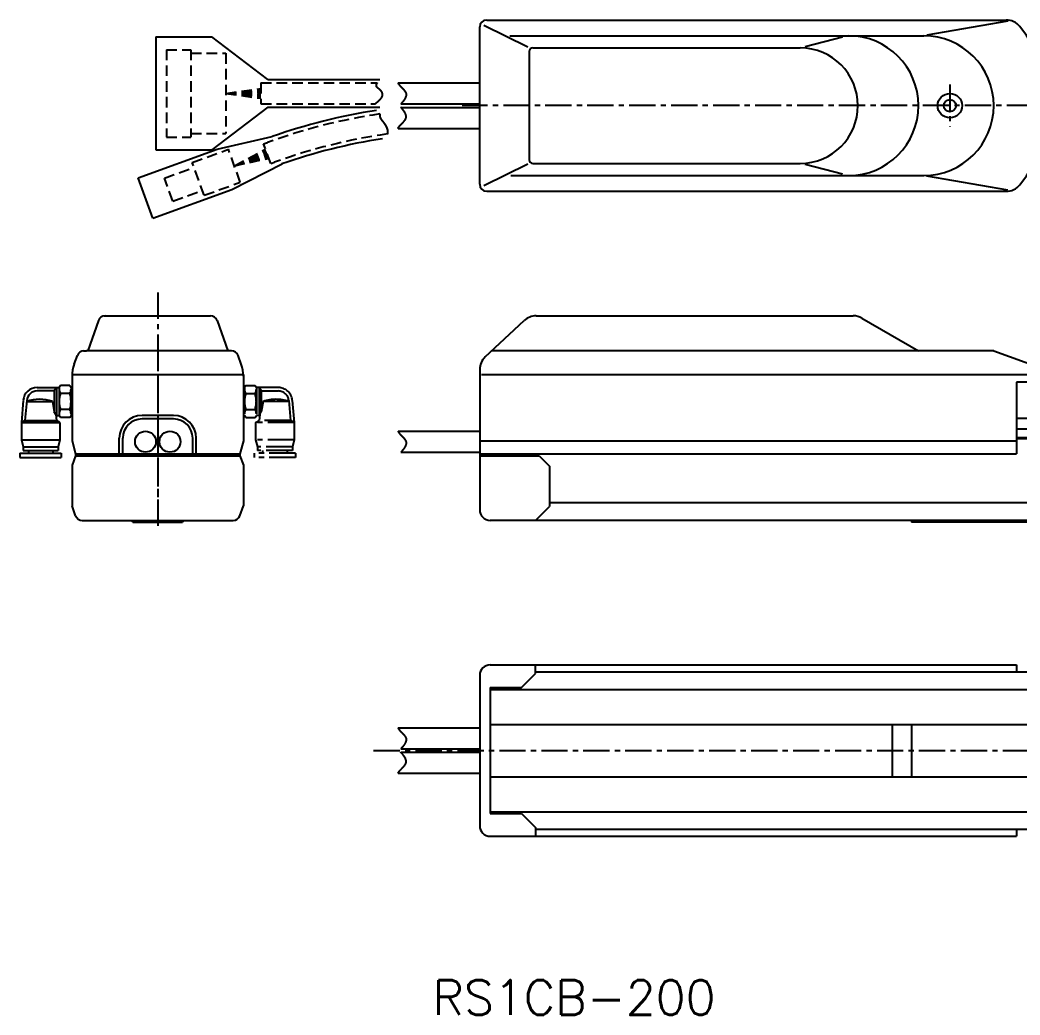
# Model space of a CAD drawing. Extents: x -808 to -103, y 197 to 499.
# Drawn here: x -808.3 to -522.3, y 197.1 to 481.7 of the extents above; entities that cross this region are included whole.
import ezdxf

# ---------------------------------------------------------------- set-up
doc = ezdxf.new("R2010")
doc.units = 0
for name, pattern in [('CENTER', [12, 7.5, -1.5, 1.5, -1.5]), ('CONTINOUS', [0]), ('DASHED', [4.5, 3, -1.5]), ('PHANTOM', [15, 7.5, -1.5, 1.5, -1.5, 1.5, -1.5])]:
    doc.linetypes.add(name, pattern=pattern)
doc.layers.get('0').update_dxf_attribs({"linetype": 'CONTINUOUS'})
doc.layers.add('CENTER', color=1, linetype='CENTER')
doc.styles.get("Standard").update_dxf_attribs({"font": 'txt.shx'})

msp = doc.modelspace()

# ---------------------------------------------------------------- linework, layer by layer
at = {"color": 7, "linetype": 'CONTINOUS'}
for p, q in [((-674.81, 481.73), (-526.21, 481.73)), ((-525.78, 481.41), (-548.91, 477.39)), ((-676.81, 434.73), (-676.81, 479.73)), ((-663.04, 473.93), (-675.66, 480.15)), ((-769.41, 476.89), (-769.41, 444.57)), ((-769.41, 476.89), (-753.41, 476.89)), ((-737.41, 464.69), (-753.41, 476.89)), ((-668.21, 477.23), (-549.79, 477.23)), ((-573.02, 476.8), (-583.73, 474.08)), ((-662.63, 472.73), (-662.63, 441.73)), ((-661.63, 473.73), (-585.13, 473.73)), ((-737.41, 464.69), (-705.41, 464.69)), ((-700.17, 463.73), (-676.81, 463.73)), ((-699.38, 457.73), (-676.81, 457.73)), ((-737.41, 456.77), (-753.41, 444.57)), ((-737.41, 456.77), (-705.41, 456.77)), ((-699.38, 456.73), (-676.81, 456.73)), ((-700.17, 450.73), (-676.81, 450.73)), ((-751.92, 444.81), (-736.2, 448.41)), ((-774.47, 436.6), (-751.92, 444.81)), ((-769.41, 444.57), (-753.41, 444.57)), ((-747.71, 433.24), (-733.35, 440.59)), ((-663.07, 440.51), (-675.66, 434.31)), ((-661.63, 440.73), (-585.13, 440.73)), ((-573.02, 437.66), (-583.73, 440.38)), ((-770.26, 425.03), (-774.47, 436.6)), ((-667.87, 437.23), (-549.79, 437.23)), ((-525.78, 433.05), (-548.91, 437.08)), ((-770.26, 425.03), (-747.71, 433.24)), ((-674.81, 432.73), (-526.21, 432.73)), ((-785.87, 395.78), (-788.9, 387.12)), ((-784.22, 397.12), (-753.82, 397.12)), ((-751.93, 395.78), (-748.9, 387.12)), ((-675.22, 385.38), (-664.07, 395.77)), ((-660.66, 397.12), (-569.97, 397.12)), ((-567.47, 396.45), (-551.31, 387.12)), ((-790.18, 387.12), (-789.26, 387.12)), ((-747.8, 387.12), (-789.26, 387.12)), ((-529.79, 387.12), (-673.35, 387.12)), ((-529.79, 387.12), (-516.28, 382.2)), ((-792.8, 383.28), (-791.88, 385.8)), ((-745, 383.28), (-745.92, 385.8)), ((-676.81, 381.72), (-676.81, 357.12)), ((-793.4, 380.35), (-744.4, 380.35)), ((-793.4, 380.35), (-793.4, 361.35)), ((-744.4, 380.35), (-744.4, 361.35)), ((-676.26, 380.35), (-516.06, 380.35)), ((-523.31, 378.12), (-523.31, 357.62)), ((-230.81, 378.12), (-523.31, 378.12)), ((-803.39, 376.62), (-797.1, 376.62)), ((-798.48, 375.62), (-803.39, 375.62)), ((-797.9, 376.62), (-798.48, 375.62)), ((-798.48, 375.62), (-798.48, 369.62)), ((-797.9, 376.62), (-797.9, 368.62)), ((-796.74, 377.24), (-797.1, 376.62)), ((-797.1, 376.62), (-797.1, 368.62)), ((-794.06, 377.24), (-796.74, 377.24)), ((-794.06, 374.93), (-796.74, 374.93)), ((-794.06, 377.24), (-793.7, 376.62)), ((-793.4, 376.62), (-793.7, 376.62)), ((-793.7, 376.62), (-793.7, 368.62)), ((-807.37, 372.95), (-807.9, 366.62)), ((-806.37, 372.89), (-806.9, 367.2)), ((-806.4, 372.62), (-799.05, 372.62)), ((-799.05, 372.62), (-798.48, 369.62)), ((-797.9, 368.62), (-798.48, 369.62)), ((-794.06, 370.31), (-796.74, 370.31)), ((-807.9, 366.62), (-806.9, 367.2)), ((-807.9, 366.62), (-796.9, 366.62)), ((-807.9, 366.62), (-807.9, 361.62)), ((-806.9, 367.2), (-797.9, 367.2)), ((-798.06, 368.89), (-797.9, 367.2)), ((-797.9, 368.62), (-797.1, 368.62)), ((-796.9, 366.62), (-797.9, 367.2)), ((-796.74, 368), (-797.1, 368.62)), ((-796.9, 366.62), (-796.9, 361.62)), ((-794.06, 368), (-796.74, 368)), ((-794.06, 368), (-793.7, 368.62)), ((-793.4, 368.62), (-793.7, 368.62)), ((-764.4, 368.62), (-773.4, 368.62)), ((-764.4, 367.62), (-773.4, 367.62)), ((-523.31, 367.82), (-230.81, 367.82)), ((-700.17, 364.12), (-676.81, 364.12)), ((-700.17, 364.12), (-676.81, 364.12)), ((-523.31, 364.82), (-230.81, 364.82)), ((-807.9, 361.62), (-796.9, 361.62)), ((-807.9, 361.62), (-807.4, 359.62)), ((-796.9, 361.62), (-797.4, 359.62)), ((-793.4, 361.35), (-792.4, 357.62)), ((-793.4, 361.35), (-792.4, 357.62)), ((-779.9, 357.62), (-779.9, 362.12)), ((-778.9, 357.62), (-778.9, 362.12)), ((-758.9, 357.62), (-758.9, 362.12)), ((-757.9, 357.62), (-757.9, 362.12)), ((-744.4, 361.35), (-745.4, 357.62)), ((-744.4, 361.35), (-745.4, 357.62)), ((-676.81, 361.35), (-523.31, 361.35)), ((-523.31, 362.32), (-230.81, 362.32)), ((-523.31, 362.03), (-230.81, 362.03)), ((-808.3, 357.82), (-796.5, 357.82)), ((-808.3, 357.82), (-808.3, 356.62)), ((-807.4, 359.62), (-797.4, 359.62)), ((-807.4, 359.62), (-807.4, 358.62)), ((-807.4, 358.62), (-797.4, 358.62)), ((-805.9, 358.62), (-805.9, 357.82)), ((-798.9, 358.62), (-798.9, 357.82)), ((-797.4, 359.62), (-797.4, 358.62)), ((-796.5, 357.82), (-796.5, 356.62)), ((-792.4, 357.62), (-745.4, 357.62)), ((-792.4, 357.62), (-792.4, 357.12)), ((-745.4, 357.62), (-745.4, 357.12)), ((-699.38, 358.12), (-676.81, 358.12)), ((-699.38, 358.12), (-676.81, 358.12)), ((-676.81, 357.62), (-523.31, 357.62)), ((-673.81, 357.62), (-673.81, 357.12)), ((-808.3, 356.62), (-796.5, 356.62)), ((-792.4, 357.12), (-793.4, 354.37)), ((-792.4, 357.12), (-745.4, 357.12)), ((-745.4, 357.12), (-744.4, 354.37)), ((-676.81, 357.12), (-676.81, 341.62)), ((-676.81, 357.12), (-659.81, 357.12)), ((-659.81, 357.12), (-656.81, 354.12)), ((-793.4, 354.37), (-793.4, 342.74)), ((-744.4, 354.37), (-744.4, 342.74)), ((-656.81, 354.12), (-656.81, 342.62)), ((-230.81, 343.62), (-656.81, 343.62)), ((-792.38, 339.93), (-793.4, 342.74)), ((-745.42, 339.93), (-744.4, 342.74)), ((-660.81, 338.62), (-656.81, 342.62)), ((-790.5, 338.62), (-747.3, 338.62)), ((-776, 338.12), (-776.4, 338.52)), ((-776, 338.12), (-761.8, 338.12)), ((-761.4, 338.52), (-761.8, 338.12)), ((-761.4, 338.62), (-761.4, 338.52)), ((-230.81, 338.62), (-673.81, 338.62)), ((-553.31, 338.64), (-553.31, 338.12)), ((-218.31, 338.12), (-553.31, 338.12)), ((-673.81, 297.28), (-523.31, 297.28)), ((-664.81, 290.78), (-660.81, 294.78)), ((-660.81, 294.78), (-660.81, 297.28)), ((-660.81, 295.28), (-230.81, 295.28)), ((-656.81, 295.28), (-230.81, 295.28)), ((-523.31, 297.28), (-523.31, 295.28)), ((-676.81, 294.28), (-676.81, 251.28)), ((-673.81, 290.78), (-673.81, 254.78)), ((-673.81, 290.78), (-664.81, 290.78)), ((-673.81, 290.28), (-218.31, 290.28)), ((-700.17, 279.28), (-676.81, 279.28)), ((-673.81, 280.28), (-218.31, 280.28)), ((-673.81, 280.28), (-673.81, 265.28)), ((-558.81, 280.28), (-558.81, 265.28)), ((-553.31, 280.28), (-553.31, 265.28)), ((-699.38, 273.28), (-676.81, 273.28)), ((-699.38, 272.28), (-676.81, 272.28)), ((-700.17, 266.28), (-676.81, 266.28)), ((-673.81, 265.28), (-218.31, 265.28)), ((-673.81, 255.28), (-218.31, 255.28)), ((-673.81, 254.78), (-664.81, 254.78)), ((-664.81, 254.78), (-660.81, 250.78)), ((-660.81, 250.78), (-660.81, 248.28)), ((-660.81, 250.28), (-230.81, 250.28)), ((-656.81, 250.28), (-230.81, 250.28)), ((-523.31, 250.28), (-523.31, 248.28)), ((-673.81, 248.28), (-656.81, 248.28)), ((-656.81, 248.28), (-523.31, 248.28))]:
    msp.add_line(p, q, dxfattribs=at)
at = {"color": 3, "linetype": 'DASHED'}
for p, q in [((-766.41, 473.23), (-766.41, 448.23)), ((-766.41, 473.23), (-759.41, 473.23)), ((-759.41, 473.23), (-759.41, 448.23)), ((-759.41, 472.23), (-749.41, 472.23)), ((-749.41, 472.23), (-749.41, 449.27)), ((-739.41, 463.73), (-706.14, 463.73)), ((-739.41, 463.73), (-739.41, 457.73)), ((-749.41, 460.73), (-739.41, 462.14)), ((-749.41, 460.73), (-739.41, 461.78)), ((-749.41, 460.73), (-739.41, 461.43)), ((-749.41, 460.73), (-739.41, 461.08)), ((-749.41, 460.73), (-739.41, 460.73)), ((-749.41, 460.73), (-739.41, 459.68)), ((-749.41, 460.73), (-739.41, 460.03)), ((-749.41, 460.73), (-739.41, 460.38)), ((-749.41, 460.73), (-739.41, 459.33)), ((-739.41, 457.73), (-706.7, 457.73)), ((-759.41, 449.23), (-749.41, 449.23)), ((-766.41, 448.23), (-759.41, 448.23)), ((-738.62, 446.29), (-737.52, 446.69)), ((-736.57, 440.65), (-738.62, 446.29)), ((-759.04, 440.99), (-748.7, 444.75)), ((-745.28, 435.35), (-748.7, 444.75)), ((-746.99, 440.05), (-738.08, 444.79)), ((-746.99, 440.05), (-737.96, 444.46)), ((-746.99, 440.05), (-737.84, 444.13)), ((-746.99, 440.05), (-737.72, 443.8)), ((-746.99, 440.05), (-737.6, 443.47)), ((-755.62, 431.59), (-759.04, 440.99)), ((-746.99, 440.05), (-737.48, 443.14)), ((-746.99, 440.05), (-737.36, 442.81)), ((-746.99, 440.05), (-737.24, 442.48)), ((-746.99, 440.05), (-737.12, 442.15)), ((-736.57, 440.65), (-735.47, 441.05)), ((-766.98, 436.5), (-758.53, 439.58)), ((-764.59, 429.92), (-766.98, 436.5)), ((-755.62, 431.59), (-745.28, 435.35)), ((-764.59, 429.92), (-756.13, 433))]:
    msp.add_line(p, q, dxfattribs=at)
at = {"color": 3, "linetype": 'PHANTOM'}
for p, q in [((-744.4, 376.62), (-744.1, 376.62)), ((-743.74, 377.24), (-744.1, 376.62)), ((-744.1, 376.62), (-744.1, 368.62)), ((-743.74, 377.24), (-741.06, 377.24)), ((-743.74, 374.93), (-741.06, 374.93)), ((-741.06, 377.24), (-740.7, 376.62)), ((-734.41, 376.62), (-740.7, 376.62)), ((-740.7, 376.62), (-740.7, 368.62)), ((-739.9, 376.62), (-739.32, 375.62)), ((-739.9, 376.62), (-739.9, 368.62)), ((-739.32, 375.62), (-739.32, 369.62)), ((-739.32, 375.62), (-734.41, 375.62)), ((-738.75, 372.62), (-739.32, 369.62)), ((-731.4, 372.62), (-738.75, 372.62)), ((-731.42, 372.89), (-730.9, 367.2)), ((-730.43, 372.95), (-729.9, 366.62)), ((-743.74, 370.31), (-741.06, 370.31)), ((-739.9, 368.62), (-739.32, 369.62)), ((-744.4, 368.62), (-744.1, 368.62)), ((-743.74, 368), (-744.1, 368.62)), ((-743.74, 368), (-741.06, 368)), ((-741.06, 368), (-740.7, 368.62)), ((-740.9, 366.62), (-739.9, 367.2)), ((-729.9, 366.62), (-740.9, 366.62)), ((-740.9, 366.62), (-740.9, 361.62)), ((-739.9, 368.62), (-740.7, 368.62)), ((-739.74, 368.89), (-739.9, 367.2)), ((-730.9, 367.2), (-739.9, 367.2)), ((-729.9, 366.62), (-730.9, 367.2)), ((-729.9, 366.62), (-729.9, 361.62)), ((-729.9, 361.62), (-740.9, 361.62)), ((-740.9, 361.62), (-740.4, 359.62)), ((-729.9, 361.62), (-730.4, 359.62)), ((-741.3, 357.82), (-741.3, 356.62)), ((-729.5, 357.82), (-741.3, 357.82)), ((-730.4, 359.62), (-740.4, 359.62)), ((-740.4, 359.62), (-740.4, 358.62)), ((-730.4, 358.62), (-740.4, 358.62)), ((-738.9, 358.62), (-738.9, 357.82)), ((-731.9, 358.62), (-731.9, 357.82)), ((-730.4, 359.62), (-730.4, 358.62)), ((-729.5, 357.82), (-729.5, 356.62)), ((-729.5, 356.62), (-741.3, 356.62))]:
    msp.add_line(p, q, dxfattribs=at)
at = {"color": 7}
for points in [[(-706.14, 463.73, 0), (-706.15, 463.71, 0), (-706.17, 463.69, 0), (-706.19, 463.67, 0), (-706.2, 463.65, 0), (-706.22, 463.63, 0), (-706.24, 463.61, 0), (-706.25, 463.58, 0), (-706.27, 463.56, 0), (-706.28, 463.54, 0), (-706.3, 463.51, 0), (-706.31, 463.49, 0), (-706.33, 463.47, 0), (-706.34, 463.44, 0), (-706.35, 463.42, 0), (-706.36, 463.4, 0), (-706.38, 463.37, 0), (-706.39, 463.35, 0), (-706.4, 463.32, 0), (-706.41, 463.3, 0), (-706.42, 463.27, 0), (-706.43, 463.25, 0), (-706.43, 463.22, 0), (-706.44, 463.2, 0), (-706.45, 463.18, 0), (-706.45, 463.15, 0), (-706.46, 463.13, 0), (-706.46, 463.1, 0), (-706.46, 463.08, 0), (-706.47, 463.06, 0), (-706.47, 463.03, 0), (-706.47, 463.01, 0), (-706.46, 462.99, 0), (-706.46, 462.96, 0), (-706.46, 462.94, 0), (-706.45, 462.92, 0), (-706.45, 462.9, 0), (-706.44, 462.88, 0), (-706.43, 462.86, 0), (-706.43, 462.83, 0), (-706.42, 462.81, 0), (-706.41, 462.79, 0), (-706.4, 462.77, 0), (-706.39, 462.75, 0), (-706.37, 462.73, 0), (-706.36, 462.71, 0), (-706.35, 462.69, 0), (-706.33, 462.67, 0), (-706.32, 462.65, 0), (-706.3, 462.63, 0), (-706.29, 462.62, 0), (-706.27, 462.6, 0), (-706.25, 462.58, 0), (-706.24, 462.56, 0), (-706.22, 462.54, 0), (-706.2, 462.52, 0), (-706.18, 462.5, 0), (-706.16, 462.49, 0), (-706.14, 462.47, 0), (-706.12, 462.45, 0), (-706.1, 462.43, 0), (-706.08, 462.41, 0), (-706.05, 462.39, 0), (-706.03, 462.38, 0), (-706.01, 462.36, 0), (-705.99, 462.34, 0), (-705.97, 462.32, 0), (-705.94, 462.3, 0), (-705.92, 462.29, 0), (-705.9, 462.27, 0), (-705.87, 462.25, 0), (-705.85, 462.23, 0), (-705.83, 462.21, 0), (-705.8, 462.19, 0), (-705.78, 462.18, 0), (-705.76, 462.16, 0), (-705.74, 462.14, 0), (-705.71, 462.12, 0), (-705.69, 462.1, 0), (-705.67, 462.08, 0), (-705.64, 462.06, 0), (-705.62, 462.04, 0), (-705.6, 462.02, 0), (-705.58, 462, 0), (-705.55, 461.98, 0), (-705.53, 461.96, 0), (-705.51, 461.94, 0), (-705.49, 461.92, 0), (-705.47, 461.9, 0), (-705.44, 461.88, 0), (-705.42, 461.86, 0), (-705.4, 461.84, 0), (-705.38, 461.82, 0), (-705.36, 461.8, 0), (-705.34, 461.78, 0), (-705.32, 461.76, 0), (-705.3, 461.74, 0), (-705.28, 461.72, 0), (-705.26, 461.69, 0), (-705.24, 461.67, 0), (-705.23, 461.65, 0), (-705.21, 461.63, 0), (-705.19, 461.61, 0), (-705.17, 461.59, 0), (-705.15, 461.56, 0), (-705.14, 461.54, 0), (-705.12, 461.52, 0), (-705.1, 461.5, 0), (-705.09, 461.47, 0), (-705.07, 461.45, 0), (-705.05, 461.43, 0), (-705.04, 461.41, 0), (-705.02, 461.38, 0), (-705.01, 461.36, 0), (-704.99, 461.34, 0), (-704.98, 461.32, 0), (-704.96, 461.29, 0), (-704.95, 461.27, 0), (-704.93, 461.25, 0), (-704.92, 461.22, 0), (-704.91, 461.2, 0), (-704.89, 461.18, 0), (-704.88, 461.15, 0), (-704.87, 461.13, 0), (-704.86, 461.11, 0), (-704.85, 461.08, 0), (-704.84, 461.06, 0), (-704.83, 461.04, 0), (-704.82, 461.01, 0), (-704.8, 460.99, 0), (-704.79, 460.96, 0), (-704.78, 460.94, 0), (-704.78, 460.92, 0), (-704.77, 460.89, 0), (-704.76, 460.87, 0), (-704.75, 460.85, 0), (-704.74, 460.82, 0), (-704.74, 460.8, 0), (-704.73, 460.77, 0), (-704.72, 460.75, 0), (-704.72, 460.73, 0), (-704.71, 460.7, 0), (-704.71, 460.68, 0), (-704.7, 460.65, 0), (-704.7, 460.63, 0), (-704.69, 460.61, 0), (-704.69, 460.58, 0), (-704.68, 460.56, 0), (-704.68, 460.53, 0), (-704.68, 460.51, 0), (-704.68, 460.49, 0), (-704.67, 460.46, 0), (-704.67, 460.44, 0), (-704.67, 460.41, 0), (-704.67, 460.39, 0), (-704.67, 460.37, 0), (-704.67, 460.34, 0), (-704.67, 460.32, 0), (-704.67, 460.29, 0), (-704.68, 460.27, 0), (-704.68, 460.25, 0), (-704.68, 460.22, 0), (-704.68, 460.2, 0), (-704.69, 460.18, 0), (-704.69, 460.15, 0), (-704.7, 460.13, 0), (-704.7, 460.1, 0), (-704.71, 460.08, 0), (-704.71, 460.06, 0), (-704.72, 460.04, 0), (-704.72, 460.01, 0), (-704.73, 459.99, 0), (-704.74, 459.96, 0), (-704.75, 459.94, 0), (-704.75, 459.92, 0), (-704.76, 459.89, 0), (-704.77, 459.87, 0), (-704.78, 459.85, 0), (-704.79, 459.83, 0), (-704.8, 459.8, 0), (-704.81, 459.78, 0), (-704.82, 459.76, 0), (-704.83, 459.74, 0), (-704.84, 459.71, 0), (-704.85, 459.69, 0), (-704.86, 459.67, 0), (-704.88, 459.64, 0), (-704.89, 459.62, 0), (-704.9, 459.6, 0), (-704.91, 459.58, 0), (-704.93, 459.55, 0), (-704.94, 459.53, 0), (-704.95, 459.51, 0), (-704.97, 459.49, 0), (-704.98, 459.46, 0), (-704.99, 459.44, 0), (-705.01, 459.42, 0), (-705.02, 459.4, 0), (-705.04, 459.38, 0), (-705.05, 459.36, 0), (-705.07, 459.33, 0), (-705.09, 459.31, 0), (-705.1, 459.29, 0), (-705.12, 459.27, 0), (-705.13, 459.25, 0), (-705.15, 459.23, 0), (-705.17, 459.2, 0), (-705.18, 459.18, 0), (-705.2, 459.16, 0), (-705.22, 459.14, 0), (-705.24, 459.12, 0), (-705.25, 459.1, 0), (-705.27, 459.08, 0), (-705.29, 459.06, 0), (-705.31, 459.04, 0), (-705.33, 459.02, 0), (-705.34, 459, 0), (-705.36, 458.98, 0), (-705.38, 458.95, 0), (-705.4, 458.94, 0), (-705.42, 458.92, 0), (-705.43, 458.89, 0), (-705.45, 458.88, 0), (-705.47, 458.86, 0), (-705.49, 458.83, 0), (-705.51, 458.81, 0), (-705.53, 458.8, 0), (-705.55, 458.78, 0), (-705.57, 458.76, 0), (-705.59, 458.74, 0), (-705.61, 458.72, 0), (-705.62, 458.7, 0), (-705.64, 458.68, 0), (-705.66, 458.66, 0), (-705.68, 458.64, 0), (-705.7, 458.62, 0), (-705.72, 458.6, 0), (-705.74, 458.58, 0), (-705.76, 458.57, 0), (-705.78, 458.55, 0), (-705.8, 458.53, 0), (-705.82, 458.51, 0), (-705.84, 458.49, 0), (-705.86, 458.48, 0), (-705.87, 458.46, 0), (-705.89, 458.44, 0), (-705.91, 458.42, 0), (-705.93, 458.4, 0), (-705.95, 458.39, 0), (-705.97, 458.37, 0), (-705.99, 458.35, 0), (-706.01, 458.33, 0), (-706.03, 458.32, 0), (-706.05, 458.3, 0), (-706.07, 458.28, 0), (-706.08, 458.26, 0), (-706.1, 458.25, 0), (-706.12, 458.23, 0), (-706.14, 458.21, 0), (-706.16, 458.2, 0), (-706.18, 458.18, 0), (-706.2, 458.16, 0), (-706.22, 458.14, 0), (-706.24, 458.13, 0), (-706.25, 458.11, 0), (-706.27, 458.1, 0), (-706.29, 458.08, 0), (-706.31, 458.06, 0), (-706.33, 458.04, 0), (-706.35, 458.03, 0), (-706.37, 458.01, 0), (-706.39, 458, 0), (-706.41, 457.98, 0), (-706.43, 457.96, 0), (-706.45, 457.94, 0), (-706.47, 457.93, 0), (-706.48, 457.91, 0), (-706.5, 457.89, 0), (-706.52, 457.88, 0), (-706.54, 457.86, 0), (-706.56, 457.85, 0), (-706.58, 457.83, 0), (-706.6, 457.81, 0), (-706.62, 457.8, 0), (-706.64, 457.78, 0), (-706.66, 457.76, 0), (-706.68, 457.75, 0), (-706.7, 457.73, 0)], [(-700.17, 463.73, 0), (-700.15, 463.69, 0), (-700.13, 463.65, 0), (-700.11, 463.61, 0), (-700.08, 463.57, 0), (-700.06, 463.53, 0), (-700.04, 463.49, 0), (-700.01, 463.45, 0), (-699.99, 463.41, 0), (-699.96, 463.38, 0), (-699.94, 463.34, 0), (-699.91, 463.3, 0), (-699.88, 463.26, 0), (-699.86, 463.22, 0), (-699.83, 463.19, 0), (-699.8, 463.15, 0), (-699.77, 463.11, 0), (-699.74, 463.07, 0), (-699.71, 463.04, 0), (-699.68, 463, 0), (-699.65, 462.96, 0), (-699.62, 462.93, 0), (-699.58, 462.89, 0), (-699.55, 462.85, 0), (-699.52, 462.82, 0), (-699.49, 462.78, 0), (-699.45, 462.75, 0), (-699.42, 462.71, 0), (-699.39, 462.68, 0), (-699.35, 462.64, 0), (-699.32, 462.61, 0), (-699.29, 462.57, 0), (-699.25, 462.53, 0), (-699.22, 462.5, 0), (-699.18, 462.46, 0), (-699.15, 462.43, 0), (-699.12, 462.39, 0), (-699.08, 462.36, 0), (-699.05, 462.32, 0), (-699.01, 462.29, 0), (-698.98, 462.25, 0), (-698.95, 462.22, 0), (-698.91, 462.19, 0), (-698.88, 462.15, 0), (-698.84, 462.12, 0), (-698.81, 462.08, 0), (-698.78, 462.05, 0), (-698.74, 462.01, 0), (-698.71, 461.98, 0), (-698.68, 461.94, 0), (-698.64, 461.91, 0), (-698.61, 461.88, 0), (-698.58, 461.84, 0), (-698.55, 461.81, 0), (-698.52, 461.77, 0), (-698.49, 461.74, 0), (-698.46, 461.7, 0), (-698.43, 461.67, 0), (-698.4, 461.63, 0), (-698.37, 461.6, 0), (-698.34, 461.56, 0), (-698.32, 461.53, 0), (-698.29, 461.49, 0), (-698.26, 461.46, 0), (-698.24, 461.42, 0), (-698.21, 461.38, 0), (-698.18, 461.35, 0), (-698.16, 461.31, 0), (-698.14, 461.28, 0), (-698.12, 461.24, 0), (-698.09, 461.21, 0), (-698.07, 461.17, 0), (-698.05, 461.13, 0), (-698.03, 461.1, 0), (-698.01, 461.06, 0), (-698, 461.02, 0), (-697.98, 460.99, 0), (-697.96, 460.95, 0), (-697.95, 460.91, 0), (-697.93, 460.88, 0), (-697.92, 460.84, 0), (-697.91, 460.8, 0), (-697.9, 460.76, 0), (-697.89, 460.73, 0), (-697.88, 460.69, 0), (-697.87, 460.65, 0), (-697.86, 460.61, 0), (-697.86, 460.57, 0), (-697.85, 460.53, 0), (-697.85, 460.49, 0), (-697.85, 460.45, 0), (-697.84, 460.41, 0), (-697.84, 460.37, 0), (-697.85, 460.33, 0), (-697.85, 460.29, 0), (-697.85, 460.25, 0), (-697.85, 460.21, 0), (-697.86, 460.17, 0), (-697.87, 460.13, 0), (-697.87, 460.09, 0), (-697.88, 460.05, 0), (-697.89, 460, 0), (-697.9, 459.96, 0), (-697.91, 459.92, 0), (-697.92, 459.88, 0), (-697.93, 459.84, 0), (-697.95, 459.8, 0), (-697.96, 459.75, 0), (-697.98, 459.71, 0), (-697.99, 459.67, 0), (-698.01, 459.63, 0), (-698.02, 459.59, 0), (-698.04, 459.54, 0), (-698.06, 459.5, 0), (-698.08, 459.46, 0), (-698.1, 459.42, 0), (-698.12, 459.38, 0), (-698.14, 459.33, 0), (-698.17, 459.29, 0), (-698.19, 459.25, 0), (-698.21, 459.21, 0), (-698.24, 459.17, 0), (-698.26, 459.12, 0), (-698.28, 459.08, 0), (-698.31, 459.04, 0), (-698.34, 459, 0), (-698.36, 458.96, 0), (-698.39, 458.92, 0), (-698.42, 458.88, 0), (-698.44, 458.84, 0), (-698.47, 458.8, 0), (-698.5, 458.76, 0), (-698.53, 458.72, 0), (-698.56, 458.68, 0), (-698.59, 458.64, 0), (-698.62, 458.6, 0), (-698.65, 458.56, 0), (-698.68, 458.52, 0), (-698.71, 458.48, 0), (-698.74, 458.44, 0), (-698.77, 458.4, 0), (-698.8, 458.36, 0), (-698.84, 458.32, 0), (-698.87, 458.29, 0), (-698.9, 458.25, 0), (-698.93, 458.21, 0), (-698.96, 458.18, 0), (-699, 458.14, 0), (-699.03, 458.1, 0), (-699.06, 458.07, 0), (-699.09, 458.03, 0), (-699.12, 458, 0), (-699.16, 457.96, 0), (-699.19, 457.93, 0), (-699.22, 457.89, 0), (-699.25, 457.86, 0), (-699.29, 457.83, 0), (-699.32, 457.8, 0), (-699.35, 457.76, 0), (-699.38, 457.73, 0)], [(-705.37, 454.88, 0), (-705.37, 454.85, 0), (-705.38, 454.82, 0), (-705.38, 454.79, 0), (-705.39, 454.76, 0), (-705.39, 454.74, 0), (-705.4, 454.71, 0), (-705.4, 454.68, 0), (-705.4, 454.65, 0), (-705.41, 454.62, 0), (-705.41, 454.59, 0), (-705.41, 454.56, 0), (-705.41, 454.54, 0), (-705.41, 454.51, 0), (-705.41, 454.48, 0), (-705.41, 454.45, 0), (-705.41, 454.42, 0), (-705.41, 454.39, 0), (-705.41, 454.37, 0), (-705.41, 454.34, 0), (-705.41, 454.31, 0), (-705.41, 454.28, 0), (-705.4, 454.25, 0), (-705.4, 454.23, 0), (-705.39, 454.2, 0), (-705.39, 454.17, 0), (-705.38, 454.14, 0), (-705.38, 454.12, 0), (-705.37, 454.09, 0), (-705.36, 454.06, 0), (-705.36, 454.04, 0), (-705.35, 454.01, 0), (-705.34, 453.99, 0), (-705.33, 453.96, 0), (-705.32, 453.93, 0), (-705.31, 453.91, 0), (-705.3, 453.88, 0), (-705.29, 453.85, 0), (-705.28, 453.83, 0), (-705.27, 453.8, 0), (-705.26, 453.78, 0), (-705.25, 453.75, 0), (-705.23, 453.73, 0), (-705.22, 453.7, 0), (-705.21, 453.68, 0), (-705.2, 453.65, 0), (-705.18, 453.63, 0), (-705.17, 453.6, 0), (-705.15, 453.58, 0), (-705.14, 453.55, 0), (-705.12, 453.53, 0), (-705.11, 453.5, 0), (-705.09, 453.48, 0), (-705.08, 453.46, 0), (-705.06, 453.43, 0), (-705.04, 453.41, 0), (-705.03, 453.38, 0), (-705.01, 453.36, 0), (-705, 453.34, 0), (-704.98, 453.31, 0), (-704.96, 453.29, 0), (-704.95, 453.26, 0), (-704.93, 453.24, 0), (-704.91, 453.22, 0), (-704.89, 453.19, 0), (-704.88, 453.17, 0), (-704.86, 453.15, 0), (-704.84, 453.12, 0), (-704.82, 453.1, 0), (-704.8, 453.07, 0), (-704.78, 453.05, 0), (-704.77, 453.03, 0), (-704.75, 453, 0), (-704.73, 452.98, 0), (-704.71, 452.96, 0), (-704.69, 452.93, 0), (-704.67, 452.91, 0), (-704.66, 452.89, 0), (-704.64, 452.86, 0), (-704.62, 452.84, 0), (-704.6, 452.82, 0), (-704.58, 452.79, 0), (-704.56, 452.77, 0), (-704.54, 452.75, 0), (-704.53, 452.72, 0), (-704.51, 452.7, 0), (-704.49, 452.68, 0), (-704.47, 452.65, 0), (-704.45, 452.63, 0), (-704.44, 452.61, 0), (-704.42, 452.58, 0), (-704.4, 452.56, 0), (-704.38, 452.54, 0), (-704.36, 452.51, 0), (-704.35, 452.49, 0), (-704.33, 452.47, 0), (-704.31, 452.44, 0), (-704.29, 452.42, 0), (-704.27, 452.39, 0), (-704.26, 452.37, 0), (-704.24, 452.35, 0), (-704.22, 452.32, 0), (-704.21, 452.3, 0), (-704.19, 452.28, 0), (-704.17, 452.25, 0), (-704.15, 452.23, 0), (-704.14, 452.21, 0), (-704.12, 452.18, 0), (-704.1, 452.16, 0), (-704.09, 452.13, 0), (-704.07, 452.11, 0), (-704.05, 452.09, 0), (-704.03, 452.06, 0), (-704.02, 452.04, 0), (-704, 452.02, 0), (-703.99, 451.99, 0), (-703.97, 451.97, 0), (-703.95, 451.94, 0), (-703.94, 451.92, 0), (-703.92, 451.9, 0), (-703.91, 451.87, 0), (-703.89, 451.85, 0), (-703.88, 451.82, 0), (-703.86, 451.8, 0), (-703.84, 451.78, 0), (-703.83, 451.75, 0), (-703.81, 451.73, 0), (-703.8, 451.7, 0), (-703.78, 451.68, 0), (-703.77, 451.65, 0), (-703.75, 451.63, 0), (-703.74, 451.61, 0), (-703.73, 451.58, 0), (-703.71, 451.56, 0), (-703.7, 451.53, 0), (-703.68, 451.51, 0), (-703.67, 451.48, 0), (-703.66, 451.46, 0), (-703.64, 451.43, 0), (-703.63, 451.41, 0), (-703.62, 451.38, 0), (-703.6, 451.36, 0), (-703.59, 451.33, 0), (-703.58, 451.31, 0), (-703.56, 451.28, 0), (-703.55, 451.26, 0), (-703.54, 451.23, 0), (-703.53, 451.21, 0), (-703.51, 451.18, 0), (-703.5, 451.16, 0), (-703.49, 451.13, 0), (-703.48, 451.11, 0), (-703.47, 451.08, 0), (-703.46, 451.06, 0), (-703.45, 451.03, 0), (-703.44, 451, 0), (-703.42, 450.98, 0), (-703.41, 450.95, 0), (-703.4, 450.93, 0), (-703.39, 450.9, 0), (-703.38, 450.88, 0), (-703.38, 450.85, 0), (-703.37, 450.82, 0), (-703.36, 450.8, 0), (-703.35, 450.77, 0), (-703.34, 450.74, 0), (-703.33, 450.72, 0), (-703.32, 450.69, 0), (-703.31, 450.67, 0), (-703.3, 450.64, 0), (-703.3, 450.61, 0), (-703.29, 450.58, 0), (-703.28, 450.56, 0), (-703.27, 450.53, 0), (-703.27, 450.5, 0), (-703.26, 450.48, 0), (-703.25, 450.45, 0), (-703.25, 450.42, 0), (-703.24, 450.39, 0), (-703.23, 450.37, 0), (-703.23, 450.34, 0), (-703.22, 450.31, 0), (-703.22, 450.29, 0), (-703.21, 450.26, 0), (-703.21, 450.23, 0), (-703.2, 450.2, 0), (-703.2, 450.17, 0), (-703.19, 450.15, 0), (-703.19, 450.12, 0), (-703.19, 450.09, 0), (-703.18, 450.06, 0), (-703.18, 450.03, 0), (-703.18, 450, 0), (-703.17, 449.98, 0), (-703.17, 449.95, 0), (-703.17, 449.92, 0), (-703.17, 449.89, 0), (-703.16, 449.86, 0), (-703.16, 449.83, 0), (-703.16, 449.81, 0), (-703.16, 449.78, 0), (-703.16, 449.75, 0), (-703.16, 449.72, 0), (-703.16, 449.69, 0), (-703.16, 449.66, 0), (-703.16, 449.63, 0), (-703.16, 449.61, 0), (-703.16, 449.58, 0), (-703.16, 449.55, 0), (-703.16, 449.52, 0), (-703.16, 449.49, 0), (-703.16, 449.46, 0), (-703.16, 449.43, 0), (-703.16, 449.41, 0), (-703.17, 449.38, 0), (-703.17, 449.35, 0), (-703.17, 449.32, 0), (-703.17, 449.29, 0), (-703.18, 449.26, 0), (-703.18, 449.24, 0), (-703.18, 449.21, 0), (-703.18, 449.18, 0), (-703.19, 449.15, 0), (-703.19, 449.12, 0)], [(-700.17, 450.73, 0), (-700.15, 450.77, 0), (-700.13, 450.81, 0), (-700.11, 450.85, 0), (-700.08, 450.89, 0), (-700.06, 450.93, 0), (-700.04, 450.97, 0), (-700.01, 451.01, 0), (-699.99, 451.05, 0), (-699.96, 451.09, 0), (-699.94, 451.12, 0), (-699.91, 451.16, 0), (-699.88, 451.2, 0), (-699.86, 451.24, 0), (-699.83, 451.28, 0), (-699.8, 451.31, 0), (-699.77, 451.35, 0), (-699.74, 451.39, 0), (-699.71, 451.42, 0), (-699.68, 451.46, 0), (-699.65, 451.5, 0), (-699.62, 451.53, 0), (-699.58, 451.57, 0), (-699.55, 451.61, 0), (-699.52, 451.64, 0), (-699.49, 451.68, 0), (-699.45, 451.71, 0), (-699.42, 451.75, 0), (-699.39, 451.79, 0), (-699.35, 451.82, 0), (-699.32, 451.86, 0), (-699.29, 451.89, 0), (-699.25, 451.93, 0), (-699.22, 451.96, 0), (-699.18, 452, 0), (-699.15, 452.03, 0), (-699.12, 452.07, 0), (-699.08, 452.1, 0), (-699.05, 452.14, 0), (-699.01, 452.17, 0), (-698.98, 452.21, 0), (-698.95, 452.24, 0), (-698.91, 452.27, 0), (-698.88, 452.31, 0), (-698.84, 452.34, 0), (-698.81, 452.38, 0), (-698.78, 452.41, 0), (-698.74, 452.45, 0), (-698.71, 452.48, 0), (-698.68, 452.52, 0), (-698.64, 452.55, 0), (-698.61, 452.59, 0), (-698.58, 452.62, 0), (-698.55, 452.65, 0), (-698.52, 452.69, 0), (-698.49, 452.73, 0), (-698.46, 452.76, 0), (-698.43, 452.79, 0), (-698.4, 452.83, 0), (-698.37, 452.86, 0), (-698.34, 452.9, 0), (-698.32, 452.93, 0), (-698.29, 452.97, 0), (-698.26, 453, 0), (-698.24, 453.04, 0), (-698.21, 453.07, 0), (-698.18, 453.11, 0), (-698.16, 453.15, 0), (-698.14, 453.18, 0), (-698.12, 453.22, 0), (-698.09, 453.25, 0), (-698.07, 453.29, 0), (-698.05, 453.33, 0), (-698.03, 453.36, 0), (-698.01, 453.4, 0), (-698, 453.44, 0), (-697.98, 453.47, 0), (-697.96, 453.51, 0), (-697.95, 453.55, 0), (-697.93, 453.58, 0), (-697.92, 453.62, 0), (-697.91, 453.66, 0), (-697.9, 453.7, 0), (-697.89, 453.74, 0), (-697.88, 453.77, 0), (-697.87, 453.81, 0), (-697.86, 453.85, 0), (-697.86, 453.89, 0), (-697.85, 453.93, 0), (-697.85, 453.97, 0), (-697.85, 454.01, 0), (-697.84, 454.05, 0), (-697.84, 454.09, 0), (-697.85, 454.13, 0), (-697.85, 454.17, 0), (-697.85, 454.21, 0), (-697.85, 454.25, 0), (-697.86, 454.29, 0), (-697.87, 454.33, 0), (-697.87, 454.37, 0), (-697.88, 454.42, 0), (-697.89, 454.46, 0), (-697.9, 454.5, 0), (-697.91, 454.54, 0), (-697.92, 454.58, 0), (-697.93, 454.62, 0), (-697.95, 454.67, 0), (-697.96, 454.71, 0), (-697.98, 454.75, 0), (-697.99, 454.79, 0), (-698.01, 454.83, 0), (-698.02, 454.88, 0), (-698.04, 454.92, 0), (-698.06, 454.96, 0), (-698.08, 455, 0), (-698.1, 455.04, 0), (-698.12, 455.08, 0), (-698.14, 455.13, 0), (-698.17, 455.17, 0), (-698.19, 455.21, 0), (-698.21, 455.25, 0), (-698.24, 455.29, 0), (-698.26, 455.34, 0), (-698.28, 455.38, 0), (-698.31, 455.42, 0), (-698.34, 455.46, 0), (-698.36, 455.5, 0), (-698.39, 455.54, 0), (-698.42, 455.58, 0), (-698.44, 455.62, 0), (-698.47, 455.67, 0), (-698.5, 455.7, 0), (-698.53, 455.75, 0), (-698.56, 455.79, 0), (-698.59, 455.82, 0), (-698.62, 455.87, 0), (-698.65, 455.9, 0), (-698.68, 455.94, 0), (-698.71, 455.98, 0), (-698.74, 456.02, 0), (-698.77, 456.06, 0), (-698.8, 456.1, 0), (-698.84, 456.14, 0), (-698.87, 456.17, 0), (-698.9, 456.21, 0), (-698.93, 456.25, 0), (-698.96, 456.29, 0), (-699, 456.32, 0), (-699.03, 456.36, 0), (-699.06, 456.39, 0), (-699.09, 456.43, 0), (-699.12, 456.46, 0), (-699.16, 456.5, 0), (-699.19, 456.53, 0), (-699.22, 456.57, 0), (-699.25, 456.6, 0), (-699.29, 456.63, 0), (-699.32, 456.67, 0), (-699.35, 456.7, 0), (-699.38, 456.73, 0)], [(-700.17, 364.12, 0), (-700.15, 364.08, 0), (-700.13, 364.04, 0), (-700.11, 364, 0), (-700.08, 363.96, 0), (-700.06, 363.92, 0), (-700.04, 363.88, 0), (-700.01, 363.84, 0), (-699.99, 363.8, 0), (-699.96, 363.76, 0), (-699.94, 363.72, 0), (-699.91, 363.69, 0), (-699.88, 363.65, 0), (-699.86, 363.61, 0), (-699.83, 363.57, 0), (-699.8, 363.54, 0), (-699.77, 363.5, 0), (-699.74, 363.46, 0), (-699.71, 363.42, 0), (-699.68, 363.39, 0), (-699.65, 363.35, 0), (-699.62, 363.31, 0), (-699.58, 363.28, 0), (-699.55, 363.24, 0), (-699.52, 363.21, 0), (-699.49, 363.17, 0), (-699.45, 363.13, 0), (-699.42, 363.1, 0), (-699.39, 363.06, 0), (-699.35, 363.03, 0), (-699.32, 362.99, 0), (-699.29, 362.96, 0), (-699.25, 362.92, 0), (-699.22, 362.89, 0), (-699.18, 362.85, 0), (-699.15, 362.82, 0), (-699.12, 362.78, 0), (-699.08, 362.75, 0), (-699.05, 362.71, 0), (-699.01, 362.68, 0), (-698.98, 362.64, 0), (-698.95, 362.61, 0), (-698.91, 362.57, 0), (-698.88, 362.54, 0), (-698.84, 362.5, 0), (-698.81, 362.47, 0), (-698.78, 362.44, 0), (-698.74, 362.4, 0), (-698.71, 362.37, 0), (-698.68, 362.33, 0), (-698.64, 362.3, 0), (-698.61, 362.26, 0), (-698.58, 362.23, 0), (-698.55, 362.19, 0), (-698.52, 362.16, 0), (-698.49, 362.12, 0), (-698.46, 362.09, 0), (-698.43, 362.05, 0), (-698.4, 362.02, 0), (-698.37, 361.98, 0), (-698.34, 361.95, 0), (-698.32, 361.91, 0), (-698.29, 361.88, 0), (-698.26, 361.84, 0), (-698.24, 361.81, 0), (-698.21, 361.77, 0), (-698.18, 361.74, 0), (-698.16, 361.7, 0), (-698.14, 361.67, 0), (-698.12, 361.63, 0), (-698.09, 361.59, 0), (-698.07, 361.56, 0), (-698.05, 361.52, 0), (-698.03, 361.49, 0), (-698.01, 361.45, 0), (-698, 361.41, 0), (-697.98, 361.38, 0), (-697.96, 361.34, 0), (-697.95, 361.3, 0), (-697.93, 361.26, 0), (-697.92, 361.23, 0), (-697.91, 361.19, 0), (-697.9, 361.15, 0), (-697.89, 361.11, 0), (-697.88, 361.07, 0), (-697.87, 361.04, 0), (-697.86, 361, 0), (-697.86, 360.96, 0), (-697.85, 360.92, 0), (-697.85, 360.88, 0), (-697.85, 360.84, 0), (-697.84, 360.8, 0), (-697.84, 360.76, 0), (-697.85, 360.72, 0), (-697.85, 360.68, 0), (-697.85, 360.64, 0), (-697.85, 360.6, 0), (-697.86, 360.56, 0), (-697.87, 360.52, 0), (-697.87, 360.47, 0), (-697.88, 360.43, 0), (-697.89, 360.39, 0), (-697.9, 360.35, 0), (-697.91, 360.31, 0), (-697.92, 360.27, 0), (-697.93, 360.23, 0), (-697.95, 360.18, 0), (-697.96, 360.14, 0), (-697.98, 360.1, 0), (-697.99, 360.06, 0), (-698.01, 360.01, 0), (-698.02, 359.97, 0), (-698.04, 359.93, 0), (-698.06, 359.89, 0), (-698.08, 359.85, 0), (-698.1, 359.81, 0), (-698.12, 359.76, 0), (-698.14, 359.72, 0), (-698.17, 359.68, 0), (-698.19, 359.64, 0), (-698.21, 359.6, 0), (-698.24, 359.55, 0), (-698.26, 359.51, 0), (-698.28, 359.47, 0), (-698.31, 359.43, 0), (-698.34, 359.39, 0), (-698.36, 359.35, 0), (-698.39, 359.31, 0), (-698.42, 359.26, 0), (-698.44, 359.22, 0), (-698.47, 359.18, 0), (-698.5, 359.14, 0), (-698.53, 359.1, 0), (-698.56, 359.06, 0), (-698.59, 359.02, 0), (-698.62, 358.98, 0), (-698.65, 358.94, 0), (-698.68, 358.9, 0), (-698.71, 358.87, 0), (-698.74, 358.83, 0), (-698.77, 358.79, 0), (-698.8, 358.75, 0), (-698.84, 358.71, 0), (-698.87, 358.68, 0), (-698.9, 358.64, 0), (-698.93, 358.6, 0), (-698.96, 358.56, 0), (-699, 358.53, 0), (-699.03, 358.49, 0), (-699.06, 358.45, 0), (-699.09, 358.42, 0), (-699.12, 358.38, 0), (-699.16, 358.35, 0), (-699.19, 358.32, 0), (-699.22, 358.28, 0), (-699.25, 358.25, 0), (-699.29, 358.21, 0), (-699.32, 358.18, 0), (-699.35, 358.15, 0), (-699.38, 358.12, 0)], [(-700.17, 364.12, 0), (-700.15, 364.08, 0), (-700.13, 364.04, 0), (-700.11, 364, 0), (-700.08, 363.96, 0), (-700.06, 363.92, 0), (-700.04, 363.88, 0), (-700.01, 363.84, 0), (-699.99, 363.8, 0), (-699.96, 363.76, 0), (-699.94, 363.72, 0), (-699.91, 363.69, 0), (-699.88, 363.65, 0), (-699.86, 363.61, 0), (-699.83, 363.57, 0), (-699.8, 363.54, 0), (-699.77, 363.5, 0), (-699.74, 363.46, 0), (-699.71, 363.42, 0), (-699.68, 363.39, 0), (-699.65, 363.35, 0), (-699.62, 363.31, 0), (-699.58, 363.28, 0), (-699.55, 363.24, 0), (-699.52, 363.21, 0), (-699.49, 363.17, 0), (-699.45, 363.13, 0), (-699.42, 363.1, 0), (-699.39, 363.06, 0), (-699.35, 363.03, 0), (-699.32, 362.99, 0), (-699.29, 362.96, 0), (-699.25, 362.92, 0), (-699.22, 362.89, 0), (-699.18, 362.85, 0), (-699.15, 362.82, 0), (-699.12, 362.78, 0), (-699.08, 362.75, 0), (-699.05, 362.71, 0), (-699.01, 362.68, 0), (-698.98, 362.64, 0), (-698.95, 362.61, 0), (-698.91, 362.57, 0), (-698.88, 362.54, 0), (-698.84, 362.5, 0), (-698.81, 362.47, 0), (-698.78, 362.44, 0), (-698.74, 362.4, 0), (-698.71, 362.37, 0), (-698.68, 362.33, 0), (-698.64, 362.3, 0), (-698.61, 362.26, 0), (-698.58, 362.23, 0), (-698.55, 362.19, 0), (-698.52, 362.16, 0), (-698.49, 362.12, 0), (-698.46, 362.09, 0), (-698.43, 362.05, 0), (-698.4, 362.02, 0), (-698.37, 361.98, 0), (-698.34, 361.95, 0), (-698.32, 361.91, 0), (-698.29, 361.88, 0), (-698.26, 361.84, 0), (-698.24, 361.81, 0), (-698.21, 361.77, 0), (-698.18, 361.74, 0), (-698.16, 361.7, 0), (-698.14, 361.67, 0), (-698.12, 361.63, 0), (-698.09, 361.59, 0), (-698.07, 361.56, 0), (-698.05, 361.52, 0), (-698.03, 361.49, 0), (-698.01, 361.45, 0), (-698, 361.41, 0), (-697.98, 361.38, 0), (-697.96, 361.34, 0), (-697.95, 361.3, 0), (-697.93, 361.26, 0), (-697.92, 361.23, 0), (-697.91, 361.19, 0), (-697.9, 361.15, 0), (-697.89, 361.11, 0), (-697.88, 361.07, 0), (-697.87, 361.04, 0), (-697.86, 361, 0), (-697.86, 360.96, 0), (-697.85, 360.92, 0), (-697.85, 360.88, 0), (-697.85, 360.84, 0), (-697.84, 360.8, 0), (-697.84, 360.76, 0), (-697.85, 360.72, 0), (-697.85, 360.68, 0), (-697.85, 360.64, 0), (-697.85, 360.6, 0), (-697.86, 360.56, 0), (-697.87, 360.52, 0), (-697.87, 360.47, 0), (-697.88, 360.43, 0), (-697.89, 360.39, 0), (-697.9, 360.35, 0), (-697.91, 360.31, 0), (-697.92, 360.27, 0), (-697.93, 360.23, 0), (-697.95, 360.18, 0), (-697.96, 360.14, 0), (-697.98, 360.1, 0), (-697.99, 360.06, 0), (-698.01, 360.01, 0), (-698.02, 359.97, 0), (-698.04, 359.93, 0), (-698.06, 359.89, 0), (-698.08, 359.85, 0), (-698.1, 359.81, 0), (-698.12, 359.76, 0), (-698.14, 359.72, 0), (-698.17, 359.68, 0), (-698.19, 359.64, 0), (-698.21, 359.6, 0), (-698.24, 359.55, 0), (-698.26, 359.51, 0), (-698.28, 359.47, 0), (-698.31, 359.43, 0), (-698.34, 359.39, 0), (-698.36, 359.35, 0), (-698.39, 359.31, 0), (-698.42, 359.26, 0), (-698.44, 359.22, 0), (-698.47, 359.18, 0), (-698.5, 359.14, 0), (-698.53, 359.1, 0), (-698.56, 359.06, 0), (-698.59, 359.02, 0), (-698.62, 358.98, 0), (-698.65, 358.94, 0), (-698.68, 358.9, 0), (-698.71, 358.87, 0), (-698.74, 358.83, 0), (-698.77, 358.79, 0), (-698.8, 358.75, 0), (-698.84, 358.71, 0), (-698.87, 358.68, 0), (-698.9, 358.64, 0), (-698.93, 358.6, 0), (-698.96, 358.56, 0), (-699, 358.53, 0), (-699.03, 358.49, 0), (-699.06, 358.45, 0), (-699.09, 358.42, 0), (-699.12, 358.38, 0), (-699.16, 358.35, 0), (-699.19, 358.32, 0), (-699.22, 358.28, 0), (-699.25, 358.25, 0), (-699.29, 358.21, 0), (-699.32, 358.18, 0), (-699.35, 358.15, 0), (-699.38, 358.12, 0)], [(-700.17, 279.29, 0), (-700.15, 279.24, 0), (-700.13, 279.2, 0), (-700.11, 279.16, 0), (-700.08, 279.12, 0), (-700.06, 279.08, 0), (-700.04, 279.05, 0), (-700.01, 279.01, 0), (-699.99, 278.97, 0), (-699.96, 278.93, 0), (-699.94, 278.89, 0), (-699.91, 278.85, 0), (-699.88, 278.81, 0), (-699.86, 278.78, 0), (-699.83, 278.74, 0), (-699.8, 278.7, 0), (-699.77, 278.67, 0), (-699.74, 278.63, 0), (-699.71, 278.59, 0), (-699.68, 278.55, 0), (-699.65, 278.52, 0), (-699.62, 278.48, 0), (-699.58, 278.44, 0), (-699.55, 278.41, 0), (-699.52, 278.37, 0), (-699.49, 278.34, 0), (-699.45, 278.3, 0), (-699.42, 278.26, 0), (-699.39, 278.23, 0), (-699.35, 278.19, 0), (-699.32, 278.16, 0), (-699.29, 278.12, 0), (-699.25, 278.09, 0), (-699.22, 278.05, 0), (-699.18, 278.02, 0), (-699.15, 277.98, 0), (-699.12, 277.95, 0), (-699.08, 277.91, 0), (-699.05, 277.88, 0), (-699.01, 277.84, 0), (-698.98, 277.81, 0), (-698.95, 277.77, 0), (-698.91, 277.74, 0), (-698.88, 277.7, 0), (-698.84, 277.67, 0), (-698.81, 277.64, 0), (-698.78, 277.6, 0), (-698.74, 277.57, 0), (-698.71, 277.53, 0), (-698.68, 277.5, 0), (-698.64, 277.46, 0), (-698.61, 277.43, 0), (-698.58, 277.39, 0), (-698.55, 277.36, 0), (-698.52, 277.32, 0), (-698.49, 277.29, 0), (-698.46, 277.26, 0), (-698.43, 277.22, 0), (-698.4, 277.19, 0), (-698.37, 277.15, 0), (-698.34, 277.12, 0), (-698.32, 277.08, 0), (-698.29, 277.05, 0), (-698.26, 277.01, 0), (-698.24, 276.98, 0), (-698.21, 276.94, 0), (-698.18, 276.9, 0), (-698.16, 276.87, 0), (-698.14, 276.83, 0), (-698.12, 276.8, 0), (-698.09, 276.76, 0), (-698.07, 276.73, 0), (-698.05, 276.69, 0), (-698.03, 276.65, 0), (-698.01, 276.62, 0), (-698, 276.58, 0), (-697.98, 276.54, 0), (-697.96, 276.5, 0), (-697.95, 276.47, 0), (-697.93, 276.43, 0), (-697.92, 276.39, 0), (-697.91, 276.36, 0), (-697.9, 276.32, 0), (-697.89, 276.28, 0), (-697.88, 276.24, 0), (-697.87, 276.2, 0), (-697.86, 276.16, 0), (-697.86, 276.12, 0), (-697.85, 276.08, 0), (-697.85, 276.05, 0), (-697.85, 276.01, 0), (-697.84, 275.97, 0), (-697.84, 275.93, 0), (-697.85, 275.89, 0), (-697.85, 275.85, 0), (-697.85, 275.81, 0), (-697.85, 275.76, 0), (-697.86, 275.72, 0), (-697.87, 275.68, 0), (-697.87, 275.64, 0), (-697.88, 275.6, 0), (-697.89, 275.56, 0), (-697.9, 275.52, 0), (-697.91, 275.48, 0), (-697.92, 275.43, 0), (-697.93, 275.39, 0), (-697.95, 275.35, 0), (-697.96, 275.31, 0), (-697.98, 275.27, 0), (-697.99, 275.22, 0), (-698.01, 275.18, 0), (-698.02, 275.14, 0), (-698.04, 275.1, 0), (-698.06, 275.06, 0), (-698.08, 275.01, 0), (-698.1, 274.97, 0), (-698.12, 274.93, 0), (-698.14, 274.89, 0), (-698.17, 274.85, 0), (-698.19, 274.8, 0), (-698.21, 274.76, 0), (-698.24, 274.72, 0), (-698.26, 274.68, 0), (-698.28, 274.64, 0), (-698.31, 274.6, 0), (-698.34, 274.56, 0), (-698.36, 274.51, 0), (-698.39, 274.47, 0), (-698.42, 274.43, 0), (-698.44, 274.39, 0), (-698.47, 274.35, 0), (-698.5, 274.31, 0), (-698.53, 274.27, 0), (-698.56, 274.23, 0), (-698.59, 274.19, 0), (-698.62, 274.15, 0), (-698.65, 274.11, 0), (-698.68, 274.07, 0), (-698.71, 274.03, 0), (-698.74, 273.99, 0), (-698.77, 273.95, 0), (-698.8, 273.92, 0), (-698.84, 273.88, 0), (-698.87, 273.84, 0), (-698.9, 273.8, 0), (-698.93, 273.77, 0), (-698.96, 273.73, 0), (-699, 273.69, 0), (-699.03, 273.66, 0), (-699.06, 273.62, 0), (-699.09, 273.59, 0), (-699.12, 273.55, 0), (-699.16, 273.52, 0), (-699.19, 273.48, 0), (-699.22, 273.45, 0), (-699.25, 273.42, 0), (-699.29, 273.38, 0), (-699.32, 273.35, 0), (-699.35, 273.32, 0), (-699.38, 273.29, 0)], [(-700.17, 266.29, 0), (-700.15, 266.32, 0), (-700.13, 266.37, 0), (-700.11, 266.4, 0), (-700.08, 266.44, 0), (-700.06, 266.48, 0), (-700.04, 266.52, 0), (-700.01, 266.56, 0), (-699.99, 266.6, 0), (-699.96, 266.64, 0), (-699.94, 266.68, 0), (-699.91, 266.72, 0), (-699.88, 266.75, 0), (-699.86, 266.79, 0), (-699.83, 266.83, 0), (-699.8, 266.87, 0), (-699.77, 266.9, 0), (-699.74, 266.94, 0), (-699.71, 266.98, 0), (-699.68, 267.01, 0), (-699.65, 267.05, 0), (-699.62, 267.09, 0), (-699.58, 267.12, 0), (-699.55, 267.16, 0), (-699.52, 267.2, 0), (-699.49, 267.23, 0), (-699.45, 267.27, 0), (-699.42, 267.3, 0), (-699.39, 267.34, 0), (-699.35, 267.38, 0), (-699.32, 267.41, 0), (-699.29, 267.45, 0), (-699.25, 267.48, 0), (-699.22, 267.52, 0), (-699.18, 267.55, 0), (-699.15, 267.59, 0), (-699.12, 267.62, 0), (-699.08, 267.66, 0), (-699.05, 267.69, 0), (-699.01, 267.73, 0), (-698.98, 267.76, 0), (-698.95, 267.8, 0), (-698.91, 267.83, 0), (-698.88, 267.86, 0), (-698.84, 267.9, 0), (-698.81, 267.93, 0), (-698.78, 267.97, 0), (-698.74, 268, 0), (-698.71, 268.04, 0), (-698.68, 268.07, 0), (-698.64, 268.11, 0), (-698.61, 268.14, 0), (-698.58, 268.18, 0), (-698.55, 268.21, 0), (-698.52, 268.24, 0), (-698.49, 268.28, 0), (-698.46, 268.31, 0), (-698.43, 268.35, 0), (-698.4, 268.38, 0), (-698.37, 268.42, 0), (-698.34, 268.45, 0), (-698.32, 268.49, 0), (-698.29, 268.52, 0), (-698.26, 268.56, 0), (-698.24, 268.59, 0), (-698.21, 268.63, 0), (-698.18, 268.67, 0), (-698.16, 268.7, 0), (-698.14, 268.74, 0), (-698.12, 268.77, 0), (-698.09, 268.81, 0), (-698.07, 268.85, 0), (-698.05, 268.88, 0), (-698.03, 268.92, 0), (-698.01, 268.95, 0), (-698, 268.99, 0), (-697.98, 269.03, 0), (-697.96, 269.06, 0), (-697.95, 269.1, 0), (-697.93, 269.14, 0), (-697.92, 269.18, 0), (-697.91, 269.21, 0), (-697.9, 269.25, 0), (-697.89, 269.29, 0), (-697.88, 269.33, 0), (-697.87, 269.37, 0), (-697.86, 269.41, 0), (-697.86, 269.44, 0), (-697.85, 269.48, 0), (-697.85, 269.52, 0), (-697.85, 269.56, 0), (-697.84, 269.6, 0), (-697.84, 269.64, 0), (-697.85, 269.68, 0), (-697.85, 269.72, 0), (-697.85, 269.76, 0), (-697.85, 269.81, 0), (-697.86, 269.85, 0), (-697.87, 269.89, 0), (-697.87, 269.93, 0), (-697.88, 269.97, 0), (-697.89, 270.01, 0), (-697.9, 270.05, 0), (-697.91, 270.09, 0), (-697.92, 270.14, 0), (-697.93, 270.18, 0), (-697.95, 270.22, 0), (-697.96, 270.26, 0), (-697.98, 270.3, 0), (-697.99, 270.35, 0), (-698.01, 270.39, 0), (-698.02, 270.43, 0), (-698.04, 270.47, 0), (-698.06, 270.51, 0), (-698.08, 270.56, 0), (-698.1, 270.6, 0), (-698.12, 270.64, 0), (-698.14, 270.68, 0), (-698.17, 270.72, 0), (-698.19, 270.76, 0), (-698.21, 270.81, 0), (-698.24, 270.85, 0), (-698.26, 270.89, 0), (-698.28, 270.93, 0), (-698.31, 270.97, 0), (-698.34, 271.01, 0), (-698.36, 271.06, 0), (-698.39, 271.1, 0), (-698.42, 271.14, 0), (-698.44, 271.18, 0), (-698.47, 271.22, 0), (-698.5, 271.26, 0), (-698.53, 271.3, 0), (-698.56, 271.34, 0), (-698.59, 271.38, 0), (-698.62, 271.42, 0), (-698.65, 271.46, 0), (-698.68, 271.5, 0), (-698.71, 271.54, 0), (-698.74, 271.57, 0), (-698.77, 271.61, 0), (-698.8, 271.65, 0), (-698.84, 271.69, 0), (-698.87, 271.73, 0), (-698.9, 271.76, 0), (-698.93, 271.8, 0), (-698.96, 271.84, 0), (-699, 271.88, 0), (-699.03, 271.91, 0), (-699.06, 271.95, 0), (-699.09, 271.98, 0), (-699.12, 272.02, 0), (-699.16, 272.05, 0), (-699.19, 272.09, 0), (-699.22, 272.12, 0), (-699.25, 272.15, 0), (-699.29, 272.19, 0), (-699.32, 272.22, 0), (-699.35, 272.25, 0), (-699.38, 272.29, 0)]]:
    msp.add_polyline3d(points, dxfattribs=at)
at = {"color": 7, "linetype": 'CONTINOUS'}
for centre, radius in [((-542.31, 457.23), 3.5), ((-542.31, 457.23), 1.75), ((-772.4, 361.12), 3), ((-765.4, 361.12), 3)]:
    msp.add_circle(centre, radius, dxfattribs=at)
for centre, radius, start, end in [((-674.81, 479.73), 2, 90, 180), ((-526.21, 476.73), 5, 38.9788, 90), ((-550.31, 457.23), 36, 321.0212, 38.9788), ((-571.31, 457.23), 20, 270, 90), ((-549.79, 457.23), 20, 270, 90), ((-661.63, 472.73), 1, 90, 180), ((-585.13, 457.23), 16.5, 270, 90), ((-680.1, 287.88), 170.04, 98.8893, 109.2637), ((-680.58, 290.23), 159.35, 98.6914, 109.3436), ((-661.63, 441.73), 1, 180, 270), ((-674.81, 434.73), 2, 180, 270), ((-526.21, 437.73), 5, 270, 321.0212), ((-783.98, 395.12), 2, 90, 160.71), ((-753.82, 395.12), 2, 19.29, 90), ((-660.66, 392.12), 5, 90, 133), ((-569.97, 392.12), 5, 60, 90), ((-790, 385.12), 2, 90, 160), ((-747.8, 385.12), 2, 20, 90), ((-671.81, 381.72), 5, 133, 180), ((-783.4, 379.86), 10, 160, 180), ((-754.4, 379.86), 10, 0, 20), ((-803.39, 372.62), 4, 90, 175.2363), ((-803.39, 372.62), 3, 90, 174.7319), ((-795.05, 376.08), 2.04, 180.0001, 214.3843), ((-789.46, 372.62), 7.64, 162.4121, 197.588), ((-795.74, 376.08), 2.04, 325.6158, 0), ((-801.34, 372.62), 7.64, 342.4121, 17.588), ((-802.72, 362), 11.24, 70.899, 109.101), ((-795.05, 369.15), 2.04, 145.6158, 180), ((-795.74, 369.15), 2.04, 0, 34.3842), ((-773.4, 362.12), 6.5, 90, 180), ((-773.4, 362.12), 5.5, 90, 180), ((-764.4, 362.12), 6.5, 0, 90), ((-764.4, 362.12), 5.5, 0, 90), ((-673.81, 341.62), 3, 180, 270), ((-790.5, 340.62), 2, 200, 270), ((-747.3, 340.62), 2, 270, 340), ((-673.81, 294.28), 3, 90, 180), ((-673.81, 251.28), 3, 180, 270)]:
    msp.add_arc(centre, radius, start, end, dxfattribs=at)
at = {"color": 3, "linetype": 'DASHED'}
for radius, start in [(166.5, 98.5623), (160.5, 98.1005)]:
    msp.add_arc((-680.58, 290.23), radius, start, 110, dxfattribs=at)
at = {"color": 3, "linetype": 'PHANTOM'}
for centre, radius, start, end in [((-742.05, 376.08), 2.04, 180, 214.3842), ((-736.46, 372.62), 7.64, 162.412, 197.5879), ((-742.74, 376.08), 2.04, 325.6157, 359.9999), ((-748.34, 372.62), 7.64, 342.412, 17.5879), ((-734.41, 372.62), 4, 4.7637, 90), ((-734.41, 372.62), 3, 5.2681, 90), ((-735.08, 362), 11.24, 70.899, 109.101), ((-742.05, 369.15), 2.04, 145.6158, 180), ((-742.74, 369.15), 2.04, 360, 34.3842)]:
    msp.add_arc(centre, radius, start, end, dxfattribs=at)
at = {"layer": 'CENTER', "color": 1, "linetype": 'CENTER'}
for p, q in [((-542.31, 463.27), (-542.31, 451.19)), ((-206.54, 457.23), (-681.82, 457.23)), ((-768.9, 403.76), (-768.9, 337.05)), ((-768.9, 389.46), (-768.9, 358.78)), ((-768.9, 389.46), (-768.9, 358.78)), ((-768.9, 356.61), (-768.9, 336.65)), ((-768.9, 356.61), (-768.9, 336.65)), ((-707.17, 272.78), (-214.56, 272.78))]:
    msp.add_line(p, q, dxfattribs=at)

# ---------------------------------------------------------------- texts
at = {"color": 7, "linetype": 'CONTINOUS'}
msp.add_text('RS1CB-200', height=10, dxfattribs=at).set_placement((-690.33, 197.15))

doc.saveas('drawing.dxf')
